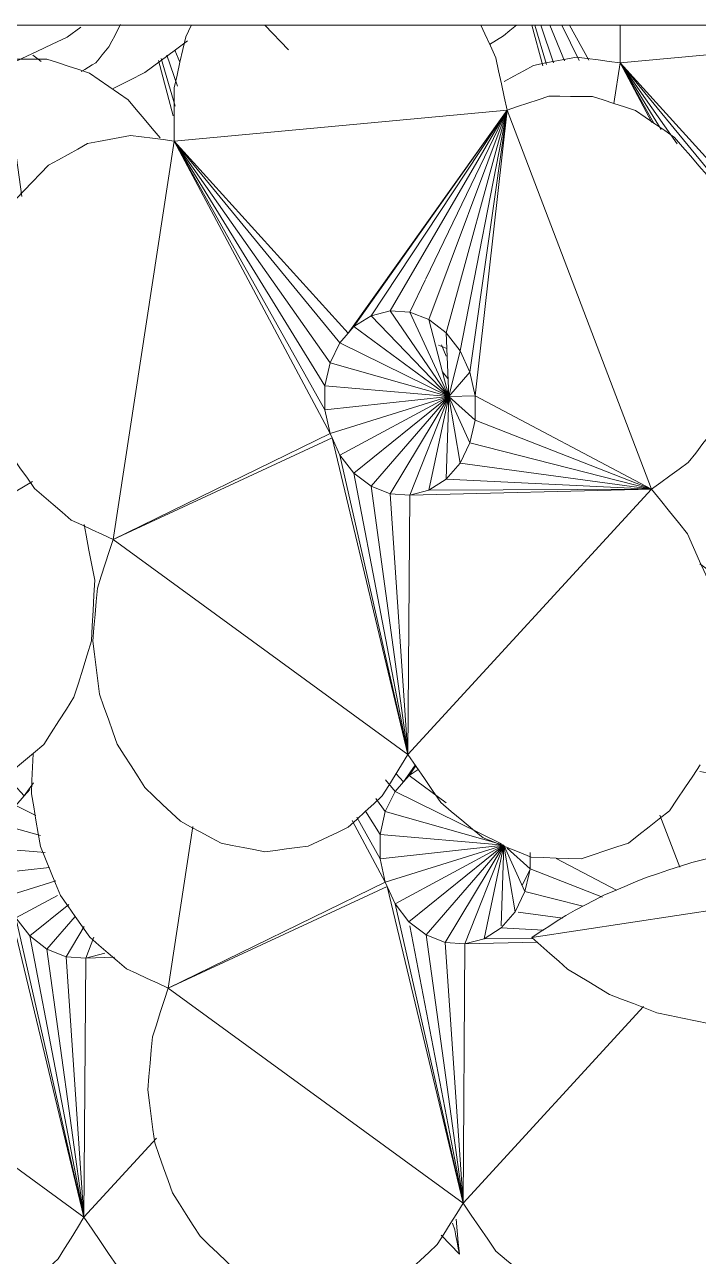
# Model space of a CAD drawing. Header units: metres. Extents: x -18.34 to -13.25, y -25.49 to -16.26.
# Drawn here: x -17.6418 to -17.5807, y -17.1229 to -17.0112 of the extents above; entities that cross this region are included whole.
import ezdxf

# ---------------------------------------------------------------- set-up
doc = ezdxf.new("R2010")
doc.units = ezdxf.units.M
for name, color, linetype, lineweight in [('Importações nas famílias', 7, 'Continuous', 5), ('Quadro estrutural', 7, 'Continuous', 5), ('Vegetação', 7, 'Continuous', 5)]:
    doc.layers.add(name, color=color, linetype=linetype, lineweight=lineweight)

# ---------------------------------------------------------------- blocks, each defined once
blk = doc.blocks.new('Planta_pergolado_12200 - plantas pergolado_skp_Component_12-V217-Pavimento 02 - Executivo')
at = {"layer": 'Importações nas famílias', "color": 9}
for p, q in [((0.06599, 0.03976), (0.06612, 0.04033)), ((0.06582, 0.03765), (0.06719, 0.03944))]:
    blk.add_line(p, q, dxfattribs=at)
at = {"layer": 'Importações nas famílias', "color": 9, "flags": 128}
for points in [[(0.06578, 0.04066), (0.06579, 0.03966), (0.06581, 0.03865), (0.06582, 0.03765)], [(0.06582, 0.03765), (0.06587, 0.03818), (0.06591, 0.03871), (0.06595, 0.03924), (0.06599, 0.03976)]]:
    blk.add_lwpolyline(points, dxfattribs=at)
blk = doc.blocks.new('Planta_pergolado_12200 - plantas pergolado_skp_Component_16-V218-Pavimento 02 - Executivo')
blk.add_blockref('Planta_pergolado_12200 - plantas pergolado_skp_Component_12-V217-Pavimento 02 - Executivo', (0, 0))
blk = doc.blocks.new('Planta_pergolado_12200 - plantas pergolado_skp_Component_17-V222-Pavimento 02 - Executivo')
at = {"layer": 'Importações nas famílias', "color": 9}
blk.add_line((0.070909, 0.1214), (0.071159, 0.122617), dxfattribs=at)
blk = doc.blocks.new('Planta_pergolado_12200 - plantas pergolado_skp_Component_16-V223-Pavimento 02 - Executivo')
blk.add_blockref('Planta_pergolado_12200 - plantas pergolado_skp_Component_17-V222-Pavimento 02 - Executivo', (0, 0))
blk = doc.blocks.new('Planta_pergolado_12200 - plantas pergolado_skp_-V224-Pavimento 02 - Executivo')
blk.add_blockref('Planta_pergolado_12200 - plantas pergolado_skp_Component_16-V223-Pavimento 02 - Executivo', (0, 0))
blk = doc.blocks.new('Planta_pergolado_12200 - plantas pergolado_skp_-3067442-Pavimento 02 - Executivo')
at = {"xscale": 1.254472261797389, "yscale": 1.254472261797389, "zscale": 1.254472261797389, "rotation": 44.99999999999149}
blk.add_blockref('Planta_pergolado_12200 - plantas pergolado_skp_-V224-Pavimento 02 - Executivo', (0.10194, -0.10235), dxfattribs=at)
blk.add_blockref('Planta_pergolado_12200 - plantas pergolado_skp_Component_16-V218-Pavimento 02 - Executivo', (0, 0))
blk = doc.blocks.new('Planta_pergolado_12200 - plantas pergolado_skp_-3067443-Pavimento 02 - Executivo')
at = {"rotation": 89.9999999999999}
blk.add_blockref('Planta_pergolado_12200 - plantas pergolado_skp_-3067442-Pavimento 02 - Executivo', (0.69625, 0.01573), dxfattribs=at)
blk = doc.blocks.new('Planta_pergolado_12200 - plantas pergolado_skp_Component_12-V749-Pavimento 02 - Executivo')
at = {"layer": 'Importações nas famílias', "color": 9}
blk.add_line((-0.09592, -0.20059), (-0.04296, -0.19248), dxfattribs=at)
at = {"layer": 'Importações nas famílias', "color": 9, "flags": 128}
for points in [[(-0.06758, -0.1912), (-0.06635, -0.19113), (-0.06513, -0.19105), (-0.0639, -0.19097), (-0.06267, -0.1909)], [(-0.06267, -0.1909), (-0.06143, -0.19089), (-0.06018, -0.19089), (-0.05894, -0.19088), (-0.0577, -0.19087)], [(-0.0577, -0.19087), (-0.05645, -0.19094), (-0.05521, -0.191), (-0.05396, -0.19107), (-0.05272, -0.19113)], [(-0.07701, -0.19265), (-0.07585, -0.19243), (-0.0747, -0.19222), (-0.07354, -0.192), (-0.07238, -0.19179)], [(-0.07238, -0.19179), (-0.07118, -0.19164), (-0.06998, -0.1915), (-0.06878, -0.19135), (-0.06758, -0.1912)], [(-0.05272, -0.19113), (-0.05148, -0.19127), (-0.05025, -0.1914), (-0.04902, -0.19154), (-0.04779, -0.19167)], [(-0.04779, -0.19167), (-0.04658, -0.19187), (-0.04538, -0.19208), (-0.04417, -0.19228), (-0.04296, -0.19248)], [(-0.08142, -0.19377), (-0.08032, -0.19349), (-0.07921, -0.19321), (-0.07811, -0.19293), (-0.07701, -0.19265)], [(-0.04296, -0.19248), (-0.04385, -0.19346), (-0.04473, -0.19444), (-0.04561, -0.19542), (-0.04649, -0.19639)], [(-0.08556, -0.19514), (-0.08452, -0.1948), (-0.08349, -0.19445), (-0.08245, -0.19411), (-0.08142, -0.19377)], [(-0.08938, -0.19674), (-0.08843, -0.19634), (-0.08747, -0.19594), (-0.08652, -0.19554), (-0.08556, -0.19514)], [(-0.04649, -0.19639), (-0.04751, -0.19727), (-0.04852, -0.19814), (-0.04953, -0.19901), (-0.05054, -0.19988)], [(-0.09285, -0.19857), (-0.09198, -0.19811), (-0.09112, -0.19766), (-0.09025, -0.1972), (-0.08938, -0.19674)], [(-0.09592, -0.20059), (-0.09516, -0.20008), (-0.09439, -0.19958), (-0.09362, -0.19907), (-0.09285, -0.19857)], [(-0.05054, -0.19988), (-0.05166, -0.20063), (-0.05278, -0.20138), (-0.0539, -0.20213), (-0.05502, -0.20288)], [(-0.09267, -0.20346), (-0.09348, -0.20274), (-0.0943, -0.20202), (-0.09511, -0.20131), (-0.09592, -0.20059)], [(-0.05502, -0.20288), (-0.05622, -0.20348), (-0.05742, -0.20409), (-0.05862, -0.20469), (-0.05982, -0.2053)], [(-0.08886, -0.20575), (-0.08981, -0.20518), (-0.09076, -0.2046), (-0.09172, -0.20403), (-0.09267, -0.20346)], [(-0.05982, -0.2053), (-0.06107, -0.20575), (-0.06232, -0.20619), (-0.06357, -0.20664), (-0.06482, -0.20709)], [(-0.08457, -0.2074), (-0.08564, -0.20699), (-0.08671, -0.20657), (-0.08779, -0.20616), (-0.08886, -0.20575)], [(-0.07991, -0.20837), (-0.08108, -0.20813), (-0.08224, -0.20789), (-0.08341, -0.20764), (-0.08457, -0.2074)], [(-0.06482, -0.20709), (-0.0661, -0.20737), (-0.06737, -0.20765), (-0.06865, -0.20794), (-0.06992, -0.20822)], [(-0.07499, -0.20865), (-0.07622, -0.20858), (-0.07745, -0.20851), (-0.07868, -0.20844), (-0.07991, -0.20837)], [(-0.06992, -0.20822), (-0.07119, -0.20833), (-0.07246, -0.20843), (-0.07372, -0.20854), (-0.07499, -0.20865)]]:
    blk.add_lwpolyline(points, dxfattribs=at)
blk = doc.blocks.new('Planta_pergolado_12200 - plantas pergolado_skp_Component_16-V753-Pavimento 02 - Executivo')
blk.add_blockref('Planta_pergolado_12200 - plantas pergolado_skp_Component_12-V749-Pavimento 02 - Executivo', (0, 0))
blk = doc.blocks.new('Planta_pergolado_12200 - plantas pergolado_skp_-V754-Pavimento 02 - Executivo')
blk.add_blockref('Planta_pergolado_12200 - plantas pergolado_skp_Component_16-V753-Pavimento 02 - Executivo', (0, 0))
blk = doc.blocks.new('Planta_pergolado_12200 - plantas pergolado_skp_-3067460-Pavimento 02 - Executivo')
blk.add_blockref('Planta_pergolado_12200 - plantas pergolado_skp_-V754-Pavimento 02 - Executivo', (0, 0))
blk = doc.blocks.new('Planta_pergolado_12200 - plantas pergolado_skp_Component_17-V821-Pavimento 02 - Executivo')
at = {"layer": 'Importações nas famílias', "color": 9, "flags": 128}
for points in [[(-0.12715, -0.11926), (-0.12823, -0.12006), (-0.12962, -0.12108), (-0.131, -0.12211)], [(-0.131, -0.12211), (-0.13244, -0.12284), (-0.13388, -0.12357)]]:
    blk.add_lwpolyline(points, dxfattribs=at)
blk = doc.blocks.new('Planta_pergolado_12200 - plantas pergolado_skp_Component_16-V822-Pavimento 02 - Executivo')
blk.add_blockref('Planta_pergolado_12200 - plantas pergolado_skp_Component_17-V821-Pavimento 02 - Executivo', (0, 0))
blk = doc.blocks.new('Planta_pergolado_12200 - plantas pergolado_skp_-V838-Pavimento 02 - Executivo')
blk.add_blockref('Planta_pergolado_12200 - plantas pergolado_skp_Component_16-V822-Pavimento 02 - Executivo', (0, 0))
blk = doc.blocks.new('Planta_pergolado_12200 - plantas pergolado_skp_-3067462-Pavimento 02 - Executivo')
blk.add_blockref('Planta_pergolado_12200 - plantas pergolado_skp_-V838-Pavimento 02 - Executivo', (0, 0))
blk = doc.blocks.new('Planta_pergolado_12200 - plantas pergolado_skp_-3067465-Pavimento 02 - Executivo')
for name in ['Planta_pergolado_12200 - plantas pergolado_skp_-3067462-Pavimento 02 - Executivo', 'Planta_pergolado_12200 - plantas pergolado_skp_-3067460-Pavimento 02 - Executivo']:
    blk.add_blockref(name, (0, 0))
blk = doc.blocks.new('Planta_pergolado_12200 - plantas pergolado_skp_Component_17-V964-Pavimento 02 - Executivo')
at = {"layer": 'Importações nas famílias', "color": 9}
for p, q in [((-0.05773, -0.11842), (-0.08791, -0.12124)), ((-0.05773, -0.11842), (-0.0587, -0.11979)), ((-0.05773, -0.11842), (-0.05869, -0.11979)), ((-0.05773, -0.11842), (-0.05863, -0.11979)), ((-0.05773, -0.11842), (-0.05852, -0.11978)), ((-0.05773, -0.11842), (-0.05838, -0.11978)), ((-0.05773, -0.11842), (-0.05823, -0.11977)), ((-0.05773, -0.11842), (-0.0581, -0.11977)), ((-0.05773, -0.11842), (-0.05799, -0.11977)), ((-0.05773, -0.11842), (-0.05792, -0.11977)), ((-0.05788, -0.11976), (-0.05773, -0.11842)), ((-0.05773, -0.11842), (-0.05786, -0.11783)), ((-0.05773, -0.11842), (-0.05722, -0.11975)), ((-0.08848, -0.12493), (-0.08791, -0.12124)), ((-0.08418, -0.1273), (-0.08791, -0.12124)), ((-0.08791, -0.12124), (-0.08481, -0.12678)), ((-0.08274, -0.1286), (-0.08791, -0.12124)), ((-0.07289, -0.13953), (-0.08791, -0.12124)), ((-0.07213, -0.13865), (-0.08791, -0.12124)), ((-0.08791, -0.12124), (-0.08504, -0.12664)), ((-0.07378, -0.14136), (-0.07857, -0.13454)), ((-0.07128, -0.13746), (-0.07213, -0.13865)), ((-0.07162, -0.13807), (-0.07213, -0.13865)), ((-0.07425, -0.14344), (-0.07715, -0.13873)), ((-0.07289, -0.13953), (-0.07378, -0.14136)), ((-0.07213, -0.13865), (-0.07289, -0.13953)), ((-0.07109, -0.14041), (-0.07289, -0.13953)), ((-0.07679, -0.14108), (-0.0749, -0.14446)), ((-0.07378, -0.14136), (-0.07425, -0.14344)), ((-0.07067, -0.14224), (-0.07378, -0.14136)), ((-0.07658, -0.14253), (-0.0756, -0.14437)), ((-0.07023, -0.14378), (-0.07425, -0.14344)), ((-0.07425, -0.14344), (-0.07425, -0.14454)), ((-0.06984, -0.14514), (-0.07425, -0.14562)), ((-0.07489, -0.14568), (-0.07379, -0.14776)), ((-0.07425, -0.14562), (-0.07379, -0.14776)), ((-0.06927, -0.14635), (-0.07379, -0.14776)), ((-0.10411, -0.14682), (-0.10369, -0.14786)), ((-0.06868, -0.14744), (-0.07289, -0.14972)), ((-0.07758, -0.15), (-0.07361, -0.14816)), ((-0.07379, -0.14776), (-0.07745, -0.14955)), ((-0.07379, -0.14776), (-0.07361, -0.14816)), ((-0.07361, -0.14816), (-0.07289, -0.14972)), ((-0.07361, -0.14816), (-0.06672, -0.17687)), ((-0.0681, -0.1485), (-0.07162, -0.15135)), ((-0.06751, -0.14958), (-0.07007, -0.15254)), ((-0.07289, -0.14972), (-0.07162, -0.15135)), ((-0.07289, -0.14972), (-0.06672, -0.17687)), ((-0.0667, -0.15049), (-0.06834, -0.15322)), ((-0.07162, -0.15135), (-0.07007, -0.15254)), ((-0.07162, -0.15135), (-0.06672, -0.17687)), ((-0.06581, -0.15147), (-0.06655, -0.15335)), ((-0.07007, -0.15254), (-0.06834, -0.15322)), ((-0.07007, -0.15254), (-0.06672, -0.17687)), ((-0.06482, -0.1529), (-0.06655, -0.15335)), ((-0.06834, -0.15322), (-0.06655, -0.15335)), ((-0.06834, -0.15322), (-0.06672, -0.17687)), ((-0.06655, -0.15335), (-0.06672, -0.17687)), ((-0.06393, -0.15328), (-0.06655, -0.15335)), ((-0.06672, -0.17687), (-0.08069, -0.16668)), ((-0.06672, -0.17687), (-0.06014, -0.1697)), ((-0.04671, -0.1849), (-0.04578, -0.18417)), ((-0.08069, -0.18551), (-0.0797, -0.1857))]:
    blk.add_line(p, q, dxfattribs=at)
at = {"layer": 'Importações nas famílias', "color": 9, "flags": 128}
for points in [[(-0.08791, -0.11783), (-0.08791, -0.11882), (-0.08791, -0.12003), (-0.08791, -0.12124)], [(-0.05592, -0.11783), (-0.05678, -0.11811), (-0.05773, -0.11842)], [(-0.09577, -0.12147), (-0.09665, -0.12196), (-0.09754, -0.12245), (-0.09842, -0.12294)], [(-0.09188, -0.12072), (-0.09285, -0.12091), (-0.09382, -0.1211), (-0.09479, -0.12128), (-0.09577, -0.12147)], [(-0.08791, -0.12124), (-0.0889, -0.12111), (-0.0899, -0.12098), (-0.09089, -0.12085), (-0.09188, -0.12072)], [(-0.06905, -0.18063), (-0.06847, -0.17969), (-0.06789, -0.17875), (-0.0673, -0.17781), (-0.06672, -0.17687)], [(-0.06672, -0.17687), (-0.06597, -0.17796), (-0.06523, -0.17905), (-0.06449, -0.18015), (-0.06374, -0.18124)], [(-0.07214, -0.18348), (-0.07137, -0.18277), (-0.0706, -0.18206), (-0.06983, -0.18135), (-0.06905, -0.18063)], [(-0.06374, -0.18124), (-0.06278, -0.18204), (-0.06183, -0.18284), (-0.06087, -0.18363), (-0.05991, -0.18443)], [(-0.07577, -0.1852), (-0.07487, -0.18477), (-0.07396, -0.18434), (-0.07305, -0.18391), (-0.07214, -0.18348)], [(-0.0797, -0.1857), (-0.07872, -0.18557), (-0.07774, -0.18545), (-0.07675, -0.18533), (-0.07577, -0.1852)], [(-0.05991, -0.18443), (-0.05882, -0.18487), (-0.05772, -0.18531), (-0.05663, -0.18575), (-0.05554, -0.18619)], [(-0.05101, -0.18635), (-0.04993, -0.18599), (-0.04886, -0.18563), (-0.04778, -0.18527), (-0.04671, -0.1849)], [(-0.05554, -0.18619), (-0.05441, -0.18623), (-0.05327, -0.18627), (-0.05214, -0.18631), (-0.05101, -0.18635)]]:
    blk.add_lwpolyline(points, dxfattribs=at)
blk = doc.blocks.new('Planta_pergolado_12200 - plantas pergolado_skp_Component_16-V965-Pavimento 02 - Executivo')
blk.add_blockref('Planta_pergolado_12200 - plantas pergolado_skp_Component_17-V964-Pavimento 02 - Executivo', (0, 0))
blk = doc.blocks.new('Planta_pergolado_12200 - plantas pergolado_skp_Component_17-V966-Pavimento 02 - Executivo')
at = {"layer": 'Importações nas famílias', "color": 9}
for p, q in [((-0.14271, -0.18862), (-0.14469, -0.1862)), ((-0.14195, -0.18774), (-0.14382, -0.18568)), ((-0.1411, -0.18655), (-0.14195, -0.18774)), ((-0.14361, -0.19045), (-0.14605, -0.18698)), ((-0.14144, -0.18716), (-0.14195, -0.18774)), ((-0.14407, -0.19253), (-0.14697, -0.18782)), ((-0.14271, -0.18862), (-0.14361, -0.19045)), ((-0.14195, -0.18774), (-0.14271, -0.18862)), ((-0.14091, -0.18951), (-0.14271, -0.18862)), ((-0.14661, -0.19017), (-0.14472, -0.19355)), ((-0.14361, -0.19045), (-0.14407, -0.19253)), ((-0.14049, -0.19133), (-0.14361, -0.19045)), ((-0.1464, -0.19162), (-0.14542, -0.19346)), ((-0.14005, -0.19287), (-0.14407, -0.19253)), ((-0.14407, -0.19253), (-0.14407, -0.19363)), ((-0.13966, -0.19423), (-0.14407, -0.19471)), ((-0.14472, -0.19477), (-0.14361, -0.19686)), ((-0.14407, -0.19471), (-0.14361, -0.19686)), ((-0.13909, -0.19544), (-0.14361, -0.19686)), ((-0.14728, -0.19903), (-0.14343, -0.19725)), ((-0.14361, -0.19686), (-0.14727, -0.19864)), ((-0.14361, -0.19686), (-0.14343, -0.19725)), ((-0.14343, -0.19725), (-0.14271, -0.19881)), ((-0.14343, -0.19725), (-0.13654, -0.22596)), ((-0.13893, -0.19677), (-0.14271, -0.19881)), ((-0.13792, -0.19759), (-0.14144, -0.20044)), ((-0.14271, -0.19881), (-0.14144, -0.20044)), ((-0.14271, -0.19881), (-0.13654, -0.22596)), ((-0.13733, -0.19867), (-0.13989, -0.20163)), ((-0.13652, -0.19958), (-0.13816, -0.20232)), ((-0.14144, -0.20044), (-0.13989, -0.20163)), ((-0.14144, -0.20044), (-0.13654, -0.22596)), ((-0.13563, -0.20056), (-0.13637, -0.20244)), ((-0.13989, -0.20163), (-0.13816, -0.20232)), ((-0.13989, -0.20163), (-0.13654, -0.22596)), ((-0.13464, -0.20199), (-0.13637, -0.20244)), ((-0.13816, -0.20232), (-0.13637, -0.20244)), ((-0.13816, -0.20232), (-0.13654, -0.22596)), ((-0.13637, -0.20244), (-0.13654, -0.22596)), ((-0.13376, -0.20237), (-0.13637, -0.20244)), ((-0.13654, -0.22596), (-0.15051, -0.21577)), ((-0.13654, -0.22596), (-0.12996, -0.21879)), ((-0.11653, -0.23399), (-0.1156, -0.23326))]:
    blk.add_line(p, q, dxfattribs=at)
at = {"layer": 'Importações nas famílias', "color": 9, "flags": 128}
for points in [[(-0.13888, -0.22973), (-0.13829, -0.22878), (-0.13771, -0.22784), (-0.13712, -0.2269), (-0.13654, -0.22596)], [(-0.13654, -0.22596), (-0.13579, -0.22705), (-0.13505, -0.22815), (-0.13431, -0.22924), (-0.13356, -0.23033)], [(-0.14196, -0.23257), (-0.14119, -0.23186), (-0.14042, -0.23115), (-0.13965, -0.23044), (-0.13888, -0.22973)], [(-0.13356, -0.23033), (-0.13261, -0.23113), (-0.13165, -0.23193), (-0.13069, -0.23273), (-0.12973, -0.23352)], [(-0.1453, -0.23416), (-0.14469, -0.23386), (-0.14378, -0.23343), (-0.14287, -0.233), (-0.14196, -0.23257)], [(-0.12973, -0.23352), (-0.12864, -0.23396), (-0.12754, -0.2344), (-0.12645, -0.23484), (-0.12536, -0.23528)], [(-0.12083, -0.23544), (-0.11975, -0.23508), (-0.11868, -0.23472), (-0.1176, -0.23436), (-0.11653, -0.23399)], [(-0.12536, -0.23528), (-0.12423, -0.23532), (-0.12309, -0.23536), (-0.12196, -0.2354), (-0.12083, -0.23544)]]:
    blk.add_lwpolyline(points, dxfattribs=at)
blk = doc.blocks.new('Planta_pergolado_12200 - plantas pergolado_skp_Component_16-V967-Pavimento 02 - Executivo')
blk.add_blockref('Planta_pergolado_12200 - plantas pergolado_skp_Component_17-V966-Pavimento 02 - Executivo', (0, 0))
blk = doc.blocks.new('Planta_pergolado_12200 - plantas pergolado_skp_Component_12-V968-Pavimento 02 - Executivo')
at = {"layer": 'Importações nas famílias', "color": 9}
blk.add_line((-0.15401, -0.13794), (-0.15482, -0.13736), dxfattribs=at)
blk = doc.blocks.new('Planta_pergolado_12200 - plantas pergolado_skp_Component_17-V969-Pavimento 02 - Executivo')
at = {"layer": 'Importações nas famílias', "color": 9}
for p, q in [((-0.14485, -0.12169), (-0.16017, -0.13407)), ((-0.14498, -0.12173), (-0.15981, -0.13294)), ((-0.14499, -0.12174), (-0.15981, -0.13287)), ((-0.14447, -0.12155), (-0.15665, -0.13487)), ((-0.14466, -0.12162), (-0.15563, -0.13168)), ((-0.14432, -0.12149), (-0.15511, -0.13607)), ((-0.14421, -0.12145), (-0.15387, -0.1377)), ((-0.14414, -0.12143), (-0.153, -0.13965)), ((-0.1526, -0.14398), (-0.14407, -0.1214)), ((-0.14409, -0.12141), (-0.15257, -0.14179)), ((-0.14383, -0.12131), (-0.14218, -0.13337)), ((-0.15595, -0.13197), (-0.15837, -0.13419)), ((-0.15498, -0.14205), (-0.16017, -0.13407)), ((-0.15837, -0.13419), (-0.16017, -0.13407)), ((-0.15665, -0.13487), (-0.15837, -0.13419)), ((-0.15837, -0.13419), (-0.15498, -0.14205)), ((-0.15511, -0.13607), (-0.15665, -0.13487)), ((-0.15665, -0.13487), (-0.15498, -0.14205)), ((-0.15498, -0.14205), (-0.15511, -0.13607)), ((-0.15462, -0.13672), (-0.15511, -0.13607)), ((-0.15981, -0.1368), (-0.15498, -0.14205)), ((-0.15387, -0.1377), (-0.15462, -0.13672)), ((-0.15498, -0.14205), (-0.15981, -0.13834)), ((-0.15387, -0.1377), (-0.15498, -0.14205)), ((-0.153, -0.13965), (-0.15387, -0.1377)), ((-0.15498, -0.14205), (-0.15981, -0.13955)), ((-0.15498, -0.14205), (-0.153, -0.13965)), ((-0.15257, -0.14179), (-0.153, -0.13965)), ((-0.15498, -0.14205), (-0.15981, -0.14059)), ((-0.15498, -0.14205), (-0.15981, -0.14156)), ((-0.15498, -0.14205), (-0.15257, -0.14179)), ((-0.1526, -0.14398), (-0.15257, -0.14179)), ((-0.15498, -0.14205), (-0.15981, -0.14455)), ((-0.15498, -0.14205), (-0.15981, -0.14348)), ((-0.15498, -0.14205), (-0.15981, -0.1425)), ((-0.15498, -0.14205), (-0.15798, -0.14439)), ((-0.15498, -0.14205), (-0.15794, -0.14536)), ((-0.15498, -0.14205), (-0.15793, -0.14916)), ((-0.15498, -0.14205), (-0.15792, -0.14674)), ((-0.15498, -0.14205), (-0.15687, -0.15036)), ((-0.15498, -0.14205), (-0.15531, -0.14937)), ((-0.15309, -0.14607), (-0.15498, -0.14205)), ((-0.15498, -0.14205), (-0.1526, -0.14398)), ((-0.15498, -0.14205), (-0.15402, -0.1479)), ((-0.15309, -0.14607), (-0.1526, -0.14398)), ((-0.1526, -0.14398), (-0.14528, -0.15135)), ((-0.15328, -0.14644), (-0.15309, -0.14607)), ((-0.15309, -0.14607), (-0.14485, -0.15287)), ((-0.15328, -0.14644), (-0.15402, -0.1479)), ((-0.15402, -0.1479), (-0.15531, -0.14937)), ((-0.14438, -0.15421), (-0.15402, -0.1479)), ((-0.15531, -0.14937), (-0.15687, -0.15036)), ((-0.14379, -0.15529), (-0.15531, -0.14937)), ((-0.15687, -0.15036), (-0.15816, -0.15069)), ((-0.15687, -0.15036), (-0.14345, -0.15592)), ((-0.1432, -0.15639), (-0.15827, -0.1514)), ((-0.1582, -0.15096), (-0.14327, -0.15626)), ((-0.15981, -0.17023), (-0.14121, -0.15922))]:
    blk.add_line(p, q, dxfattribs=at)
at = {"layer": 'Importações nas famílias', "color": 9, "flags": 128}
for points in [[(-0.13991, -0.12091), (-0.1409, -0.12091), (-0.1419, -0.1209), (-0.1427, -0.1209)], [(-0.13604, -0.12217), (-0.137, -0.12185), (-0.13797, -0.12154), (-0.13894, -0.12122), (-0.13991, -0.12091)], [(-0.13253, -0.12461), (-0.13341, -0.124), (-0.13428, -0.12339), (-0.13516, -0.12278), (-0.13604, -0.12217)], [(-0.12962, -0.12805), (-0.13035, -0.12719), (-0.13107, -0.12633), (-0.1318, -0.12547), (-0.13253, -0.12461)], [(-0.13556, -0.16816), (-0.13582, -0.1668), (-0.13608, -0.16544), (-0.13634, -0.16408), (-0.13652, -0.16312)], [(-0.13585, -0.17368), (-0.13578, -0.1723), (-0.13571, -0.17092), (-0.13564, -0.16954), (-0.13556, -0.16816)], [(-0.13744, -0.17879), (-0.13704, -0.17751), (-0.13665, -0.17623), (-0.13625, -0.17495), (-0.13585, -0.17368)], [(-0.14018, -0.18308), (-0.1395, -0.18201), (-0.13881, -0.18094), (-0.13813, -0.17986), (-0.13744, -0.17879)], [(-0.14385, -0.18616), (-0.14294, -0.18539), (-0.14202, -0.18462), (-0.1411, -0.18385), (-0.14018, -0.18308)], [(-0.15995, -0.18394), (-0.15899, -0.1847), (-0.15802, -0.18546), (-0.15705, -0.18623)], [(-0.15705, -0.18623), (-0.15595, -0.18662), (-0.15486, -0.18702), (-0.15376, -0.18741), (-0.15266, -0.18781)], [(-0.14814, -0.18779), (-0.14707, -0.18738), (-0.146, -0.18698), (-0.14492, -0.18657), (-0.14385, -0.18616)], [(-0.15266, -0.18781), (-0.15153, -0.1878), (-0.1504, -0.1878), (-0.14927, -0.18779), (-0.14814, -0.18779)]]:
    blk.add_lwpolyline(points, dxfattribs=at)
blk = doc.blocks.new('Planta_pergolado_12200 - plantas pergolado_skp_Component_16-V970-Pavimento 02 - Executivo')
for name in ['Planta_pergolado_12200 - plantas pergolado_skp_Component_17-V969-Pavimento 02 - Executivo', 'Planta_pergolado_12200 - plantas pergolado_skp_Component_12-V968-Pavimento 02 - Executivo']:
    blk.add_blockref(name, (0, 0))
blk = doc.blocks.new('Planta_pergolado_12200 - plantas pergolado_skp_Component_12-V973-Pavimento 02 - Executivo')
at = {"layer": 'Importações nas famílias', "color": 9}
for p, q in [((-0.07271, -0.14474), (-0.07664, -0.14423)), ((-0.0765, -0.1445), (-0.07565, -0.14457)), ((-0.10364, -0.14716), (-0.10438, -0.14685))]:
    blk.add_line(p, q, dxfattribs=at)
at = {"layer": 'Importações nas famílias', "color": 9, "flags": 128}
for points in [[(-0.07271, -0.14474), (-0.0736, -0.14518), (-0.07449, -0.14561), (-0.07539, -0.14604), (-0.07628, -0.14647)], [(-0.07565, -0.14457), (-0.07491, -0.14461), (-0.07418, -0.14466), (-0.07344, -0.1447), (-0.07271, -0.14474)]]:
    blk.add_lwpolyline(points, dxfattribs=at)
blk = doc.blocks.new('Planta_pergolado_12200 - plantas pergolado_skp_Component_12-V974-Pavimento 02 - Executivo')
at = {"layer": 'Importações nas famílias', "color": 9, "flags": 128}
for points in [[(-0.09731, -0.11783), (-0.0979, -0.11831), (-0.0985, -0.1188)], [(-0.0985, -0.1188), (-0.09913, -0.11918), (-0.09976, -0.11957)]]:
    blk.add_lwpolyline(points, dxfattribs=at)
blk = doc.blocks.new('Planta_pergolado_12200 - plantas pergolado_skp_Component_17-V975-Pavimento 02 - Executivo')
at = {"layer": 'Importações nas famílias', "color": 9}
for p, q in [((-0.12682, -0.11787), (-0.12731, -0.11889)), ((-0.09816, -0.12552), (-0.12834, -0.12834)), ((-0.09816, -0.12552), (-0.11256, -0.14575)), ((-0.09816, -0.12552), (-0.11205, -0.14517)), ((-0.09816, -0.12552), (-0.1105, -0.14418)), ((-0.09816, -0.12552), (-0.10877, -0.14373)), ((-0.09816, -0.12552), (-0.10552, -0.14083)), ((-0.09816, -0.12552), (-0.10525, -0.14453)), ((-0.09816, -0.12552), (-0.1037, -0.14573)), ((-0.09816, -0.12552), (-0.10243, -0.14736)), ((-0.09816, -0.12552), (-0.10153, -0.14931)), ((-0.10107, -0.15145), (-0.09816, -0.12552)), ((-0.09816, -0.12552), (-0.08506, -0.15991)), ((-0.1339, -0.16447), (-0.12834, -0.12834)), ((-0.11468, -0.15054), (-0.12834, -0.12834)), ((-0.12834, -0.12834), (-0.11468, -0.15273)), ((-0.11422, -0.14846), (-0.12834, -0.12834)), ((-0.11332, -0.14663), (-0.12834, -0.12834)), ((-0.11256, -0.14575), (-0.12834, -0.12834)), ((-0.12834, -0.12834), (-0.11422, -0.15487)), ((-0.10555, -0.14088), (-0.10698, -0.14385)), ((-0.10877, -0.14373), (-0.1105, -0.14418)), ((-0.10698, -0.14385), (-0.10877, -0.14373)), ((-0.10877, -0.14373), (-0.10346, -0.1515)), ((-0.10525, -0.14453), (-0.10698, -0.14385)), ((-0.10698, -0.14385), (-0.10346, -0.1515)), ((-0.11205, -0.14517), (-0.11256, -0.14575)), ((-0.1105, -0.14418), (-0.11205, -0.14517)), ((-0.11205, -0.14517), (-0.10346, -0.1515)), ((-0.10346, -0.1515), (-0.1105, -0.14418)), ((-0.10346, -0.1515), (-0.10525, -0.14453)), ((-0.10463, -0.14501), (-0.10525, -0.14453)), ((-0.1037, -0.14573), (-0.10463, -0.14501)), ((-0.11256, -0.14575), (-0.11332, -0.14663)), ((-0.10243, -0.14736), (-0.1037, -0.14573)), ((-0.1037, -0.14573), (-0.10346, -0.1515)), ((-0.11332, -0.14663), (-0.11422, -0.14846)), ((-0.10346, -0.1515), (-0.11332, -0.14663)), ((-0.10346, -0.1515), (-0.10243, -0.14736)), ((-0.10153, -0.14931), (-0.10243, -0.14736)), ((-0.11422, -0.14846), (-0.11468, -0.15054)), ((-0.10346, -0.1515), (-0.11422, -0.14846)), ((-0.10346, -0.1515), (-0.10153, -0.14931)), ((-0.10107, -0.15145), (-0.10153, -0.14931)), ((-0.10346, -0.1515), (-0.11468, -0.15054)), ((-0.11468, -0.15054), (-0.11468, -0.15273)), ((-0.10346, -0.1515), (-0.11468, -0.15273)), ((-0.10346, -0.1515), (-0.11422, -0.15487)), ((-0.10346, -0.1515), (-0.11332, -0.15682)), ((-0.10346, -0.1515), (-0.11206, -0.15845)), ((-0.10346, -0.1515), (-0.1105, -0.15965)), ((-0.10346, -0.1515), (-0.10877, -0.16033)), ((-0.10346, -0.1515), (-0.10698, -0.16045)), ((-0.10346, -0.1515), (-0.10525, -0.16)), ((-0.10346, -0.1515), (-0.1037, -0.15901)), ((-0.10346, -0.1515), (-0.10107, -0.15145)), ((-0.10107, -0.15364), (-0.10346, -0.1515)), ((-0.10346, -0.1515), (-0.10153, -0.15572)), ((-0.10346, -0.1515), (-0.10243, -0.15755)), ((-0.10107, -0.15364), (-0.10107, -0.15145)), ((-0.10107, -0.15145), (-0.08506, -0.15991)), ((-0.11468, -0.15273), (-0.11422, -0.15487)), ((-0.10116, -0.15406), (-0.10153, -0.15572)), ((-0.10116, -0.15406), (-0.10107, -0.15364)), ((-0.10107, -0.15364), (-0.08506, -0.15991)), ((-0.11422, -0.15487), (-0.1339, -0.16447)), ((-0.1339, -0.16447), (-0.11404, -0.15526)), ((-0.11422, -0.15487), (-0.11404, -0.15526)), ((-0.11404, -0.15526), (-0.11332, -0.15682)), ((-0.11404, -0.15526), (-0.10715, -0.18397)), ((-0.10153, -0.15572), (-0.10243, -0.15755)), ((-0.08506, -0.15991), (-0.10153, -0.15572)), ((-0.11332, -0.15682), (-0.11206, -0.15845)), ((-0.11332, -0.15682), (-0.10715, -0.18397)), ((-0.11206, -0.15845), (-0.1105, -0.15965)), ((-0.11206, -0.15845), (-0.10715, -0.18397)), ((-0.10243, -0.15755), (-0.1037, -0.15901)), ((-0.08506, -0.15991), (-0.10243, -0.15755)), ((-0.1105, -0.15965), (-0.10877, -0.16033)), ((-0.1105, -0.15965), (-0.10715, -0.18397)), ((-0.1037, -0.15901), (-0.10525, -0.16)), ((-0.1037, -0.15901), (-0.08506, -0.15991)), ((-0.10877, -0.16033), (-0.10698, -0.16045)), ((-0.10877, -0.16033), (-0.10715, -0.18397)), ((-0.10715, -0.18397), (-0.08506, -0.15991)), ((-0.10698, -0.16045), (-0.10715, -0.18397)), ((-0.08506, -0.15991), (-0.10698, -0.16045)), ((-0.10525, -0.16), (-0.10698, -0.16045)), ((-0.10525, -0.16), (-0.08506, -0.15991)), ((-0.10715, -0.18397), (-0.1339, -0.16447))]:
    blk.add_line(p, q, dxfattribs=at)
at = {"layer": 'Importações nas famílias', "color": 9, "flags": 128}
for points in [[(-0.09919, -0.12078), (-0.09968, -0.11969), (-0.10018, -0.11861), (-0.10054, -0.11783)], [(-0.12731, -0.11889), (-0.12757, -0.12004), (-0.12783, -0.12119), (-0.12809, -0.12235), (-0.12834, -0.1235)], [(-0.09816, -0.12552), (-0.09842, -0.12434), (-0.09867, -0.12315), (-0.09893, -0.12196), (-0.09919, -0.12078)], [(-0.12834, -0.1235), (-0.12834, -0.12471), (-0.12834, -0.12592), (-0.12834, -0.12713), (-0.12834, -0.12834)], [(-0.09438, -0.12428), (-0.09533, -0.12459), (-0.09627, -0.1249), (-0.09722, -0.12521), (-0.09816, -0.12552)], [(-0.09041, -0.12429), (-0.0914, -0.12429), (-0.0924, -0.12429), (-0.09339, -0.12428), (-0.09438, -0.12428)], [(-0.08653, -0.12556), (-0.0875, -0.12524), (-0.08847, -0.12493), (-0.08944, -0.12461), (-0.09041, -0.12429)], [(-0.08299, -0.128), (-0.08387, -0.12739), (-0.08476, -0.12678), (-0.08564, -0.12617), (-0.08653, -0.12556)], [(-0.13231, -0.12782), (-0.13328, -0.12801), (-0.13426, -0.1282), (-0.13523, -0.12838), (-0.1362, -0.12857)], [(-0.12834, -0.12834), (-0.12934, -0.12821), (-0.13033, -0.12808), (-0.13132, -0.12795), (-0.13231, -0.12782)], [(-0.08003, -0.13144), (-0.08077, -0.13058), (-0.08151, -0.12972), (-0.08225, -0.12886), (-0.08299, -0.128)], [(-0.1362, -0.12857), (-0.13708, -0.12906), (-0.13797, -0.12955), (-0.13885, -0.13004), (-0.13974, -0.13053)], [(-0.13974, -0.13053), (-0.14048, -0.13129), (-0.14122, -0.13206), (-0.14196, -0.13282), (-0.14269, -0.13358)], [(-0.08173, -0.15749), (-0.08106, -0.15664), (-0.0804, -0.15578), (-0.07973, -0.15492), (-0.07907, -0.15407)], [(-0.14367, -0.15608), (-0.143, -0.15702), (-0.14234, -0.15797), (-0.14167, -0.15891), (-0.14101, -0.15986)], [(-0.08506, -0.15991), (-0.08423, -0.1593), (-0.08339, -0.1587), (-0.08256, -0.15809), (-0.08173, -0.15749)], [(-0.14101, -0.15986), (-0.14018, -0.16057), (-0.13934, -0.16129), (-0.13851, -0.162), (-0.13768, -0.16272)], [(-0.08181, -0.16397), (-0.08262, -0.16295), (-0.08343, -0.16194), (-0.08425, -0.16092), (-0.08506, -0.15991)], [(-0.13768, -0.16272), (-0.13673, -0.16316), (-0.13579, -0.16359), (-0.13484, -0.16403), (-0.1339, -0.16447)], [(-0.0796, -0.16894), (-0.08015, -0.16769), (-0.0807, -0.16645), (-0.08125, -0.16521), (-0.08181, -0.16397)], [(-0.1339, -0.16447), (-0.13426, -0.16558), (-0.13461, -0.16668), (-0.13497, -0.16779), (-0.13532, -0.1689)], [(-0.13532, -0.1689), (-0.13543, -0.17009), (-0.13553, -0.17129), (-0.13564, -0.17249), (-0.13574, -0.17369)], [(-0.13574, -0.17369), (-0.13559, -0.17489), (-0.13543, -0.1761), (-0.13528, -0.17731), (-0.13512, -0.17851)], [(-0.13512, -0.17851), (-0.13472, -0.17965), (-0.13431, -0.18078), (-0.13391, -0.18191), (-0.13351, -0.18305)], [(-0.13351, -0.18305), (-0.13288, -0.18403), (-0.13226, -0.18501), (-0.13163, -0.186), (-0.13101, -0.18698)], [(-0.10949, -0.18774), (-0.1089, -0.1868), (-0.10832, -0.18586), (-0.10773, -0.18492), (-0.10715, -0.18397)], [(-0.10715, -0.18397), (-0.10641, -0.18507), (-0.10566, -0.18616), (-0.10492, -0.18725), (-0.10418, -0.18834)], [(-0.08343, -0.18908), (-0.08273, -0.18804), (-0.08203, -0.187), (-0.08133, -0.18596), (-0.08064, -0.18492)], [(-0.13101, -0.18698), (-0.1302, -0.18775), (-0.1294, -0.18851), (-0.12859, -0.18928), (-0.12779, -0.19004)], [(-0.11257, -0.19058), (-0.1118, -0.18987), (-0.11103, -0.18916), (-0.11026, -0.18845), (-0.10949, -0.18774)], [(-0.10418, -0.18834), (-0.10322, -0.18914), (-0.10226, -0.18994), (-0.1013, -0.19074), (-0.10034, -0.19154)], [(-0.08714, -0.19201), (-0.08621, -0.19128), (-0.08529, -0.19054), (-0.08436, -0.18981), (-0.08343, -0.18908)], [(-0.12779, -0.19004), (-0.12686, -0.19054), (-0.12594, -0.19104), (-0.12501, -0.19153), (-0.12408, -0.19203)], [(-0.11621, -0.19231), (-0.1153, -0.19187), (-0.11439, -0.19144), (-0.11348, -0.19101), (-0.11257, -0.19058)], [(-0.12408, -0.19203), (-0.12309, -0.19222), (-0.12211, -0.19241), (-0.12112, -0.19261), (-0.12013, -0.1928)], [(-0.10034, -0.19154), (-0.09925, -0.19197), (-0.09815, -0.19241), (-0.09706, -0.19285), (-0.09597, -0.19329)], [(-0.09144, -0.19345), (-0.09037, -0.19309), (-0.08929, -0.19273), (-0.08821, -0.19237), (-0.08714, -0.19201)], [(-0.12013, -0.1928), (-0.11915, -0.19268), (-0.11817, -0.19255), (-0.11719, -0.19243), (-0.11621, -0.19231)], [(-0.09597, -0.19329), (-0.09484, -0.19333), (-0.09371, -0.19337), (-0.09257, -0.19341), (-0.09144, -0.19345)]]:
    blk.add_lwpolyline(points, dxfattribs=at)
blk = doc.blocks.new('Planta_pergolado_12200 - plantas pergolado_skp_Component_16-V976-Pavimento 02 - Executivo')
for name in ['Planta_pergolado_12200 - plantas pergolado_skp_Component_17-V975-Pavimento 02 - Executivo', 'Planta_pergolado_12200 - plantas pergolado_skp_Component_12-V974-Pavimento 02 - Executivo', 'Planta_pergolado_12200 - plantas pergolado_skp_Component_12-V973-Pavimento 02 - Executivo']:
    blk.add_blockref(name, (0, 0))
blk = doc.blocks.new('Planta_pergolado_12200 - plantas pergolado_skp_Component_17-V977-Pavimento 02 - Executivo')
at = {"layer": 'Importações nas famílias', "color": 9}
for p, q in [((-0.10649, -0.18495), (-0.10756, -0.18646)), ((-0.10644, -0.18501), (-0.10705, -0.18587)), ((-0.10622, -0.18534), (-0.10705, -0.18587)), ((-0.10832, -0.18733), (-0.10919, -0.18627)), ((-0.10756, -0.18646), (-0.10832, -0.18733)), ((-0.10756, -0.18646), (-0.10823, -0.18572)), ((-0.10705, -0.18587), (-0.10756, -0.18646)), ((-0.10705, -0.18587), (-0.10368, -0.18836)), ((-0.10832, -0.18733), (-0.10922, -0.18916)), ((-0.09868, -0.19209), (-0.10832, -0.18733)), ((-0.10922, -0.18916), (-0.11006, -0.18797)), ((-0.11179, -0.18967), (-0.10968, -0.19343)), ((-0.10968, -0.19124), (-0.11099, -0.18911)), ((-0.10922, -0.18916), (-0.10968, -0.19124)), ((-0.09854, -0.19218), (-0.10922, -0.18916)), ((-0.0843, -0.18947), (-0.0825, -0.1942)), ((-0.1289, -0.20517), (-0.12665, -0.19052)), ((-0.11221, -0.18996), (-0.10922, -0.19557)), ((-0.09846, -0.1922), (-0.10968, -0.19124)), ((-0.10968, -0.19124), (-0.10968, -0.19343)), ((-0.09846, -0.1922), (-0.10968, -0.19343)), ((-0.09846, -0.1922), (-0.10922, -0.19557)), ((-0.09846, -0.1922), (-0.10832, -0.19752)), ((-0.09846, -0.1922), (-0.10706, -0.19915)), ((-0.09846, -0.1922), (-0.10551, -0.20035)), ((-0.09846, -0.1922), (-0.10377, -0.20103)), ((-0.09846, -0.1922), (-0.10198, -0.20115)), ((-0.09846, -0.1922), (-0.10025, -0.2007)), ((-0.09846, -0.1922), (-0.09869, -0.19951)), ((-0.09846, -0.1922), (-0.09654, -0.19642)), ((-0.09846, -0.1922), (-0.09743, -0.19825)), ((-0.09607, -0.19434), (-0.09815, -0.19248)), ((-0.09607, -0.19434), (-0.09607, -0.19286)), ((-0.10968, -0.19343), (-0.10922, -0.19557)), ((-0.09616, -0.19476), (-0.09607, -0.19434)), ((-0.09607, -0.19434), (-0.08952, -0.19691)), ((-0.09371, -0.1934), (-0.08823, -0.1963)), ((-0.09616, -0.19476), (-0.09654, -0.19642)), ((-0.10922, -0.19557), (-0.1289, -0.20517)), ((-0.1289, -0.20517), (-0.10904, -0.19596)), ((-0.10922, -0.19557), (-0.10904, -0.19596)), ((-0.10904, -0.19596), (-0.10832, -0.19752)), ((-0.10904, -0.19596), (-0.10215, -0.22468)), ((-0.09654, -0.19642), (-0.09743, -0.19825)), ((-0.09128, -0.19775), (-0.09654, -0.19642)), ((-0.10832, -0.19752), (-0.10706, -0.19915)), ((-0.10832, -0.19752), (-0.10215, -0.22468)), ((-0.09743, -0.19825), (-0.0987, -0.19971)), ((-0.09312, -0.19884), (-0.09717, -0.19829)), ((-0.10706, -0.19915), (-0.10551, -0.20035)), ((-0.10699, -0.19951), (-0.10215, -0.22468)), ((-0.0987, -0.19971), (-0.10025, -0.2007)), ((-0.0987, -0.19971), (-0.09487, -0.1999)), ((-0.10551, -0.20035), (-0.10377, -0.20103)), ((-0.10551, -0.20035), (-0.10215, -0.22468)), ((-0.10377, -0.20103), (-0.10198, -0.20115)), ((-0.10377, -0.20103), (-0.10215, -0.22468)), ((-0.10025, -0.2007), (-0.10198, -0.20115)), ((-0.09547, -0.20099), (-0.10198, -0.20115)), ((-0.10025, -0.2007), (-0.09582, -0.20068)), ((-0.10198, -0.20115), (-0.10215, -0.22468)), ((-0.10215, -0.22468), (-0.1289, -0.20517)), ((-0.10215, -0.22468), (-0.08579, -0.20685))]:
    blk.add_line(p, q, dxfattribs=at)
at = {"layer": 'Importações nas famílias', "color": 9, "flags": 128}
for points in [[(-0.14114, -0.18393), (-0.14119, -0.18513), (-0.14125, -0.18634), (-0.1413, -0.18755)], [(-0.1413, -0.18755), (-0.14109, -0.18874), (-0.14089, -0.18994), (-0.14068, -0.19114), (-0.14047, -0.19234)], [(-0.14047, -0.19234), (-0.14002, -0.19345), (-0.13957, -0.19456), (-0.13912, -0.19567), (-0.13867, -0.19678)], [(-0.13867, -0.19678), (-0.13801, -0.19772), (-0.13734, -0.19867), (-0.13668, -0.19961), (-0.13601, -0.20056)], [(-0.13601, -0.20056), (-0.13518, -0.20127), (-0.13435, -0.20199), (-0.13351, -0.2027), (-0.13268, -0.20342)], [(-0.13268, -0.20342), (-0.13173, -0.20386), (-0.13079, -0.20429), (-0.12985, -0.20473), (-0.1289, -0.20517)], [(-0.1289, -0.20517), (-0.12926, -0.20628), (-0.12961, -0.20738), (-0.12997, -0.20849), (-0.13033, -0.2096)], [(-0.13033, -0.2096), (-0.13043, -0.2108), (-0.13053, -0.21199), (-0.13064, -0.21319), (-0.13074, -0.21439)], [(-0.13074, -0.21439), (-0.13059, -0.21559), (-0.13043, -0.2168), (-0.13028, -0.21801), (-0.13012, -0.21921)], [(-0.13012, -0.21921), (-0.12972, -0.22035), (-0.12931, -0.22148), (-0.12891, -0.22262), (-0.12851, -0.22375)], [(-0.12851, -0.22375), (-0.12788, -0.22473), (-0.12726, -0.22572), (-0.12663, -0.2267), (-0.12601, -0.22768)], [(-0.10449, -0.22844), (-0.1039, -0.2275), (-0.10332, -0.22656), (-0.10273, -0.22562), (-0.10215, -0.22468)], [(-0.10215, -0.22468), (-0.10141, -0.22577), (-0.10066, -0.22686), (-0.09992, -0.22795), (-0.09918, -0.22904)], [(-0.12601, -0.22768), (-0.1252, -0.22845), (-0.1244, -0.22921), (-0.1236, -0.22998), (-0.12279, -0.23075)], [(-0.10758, -0.23128), (-0.1068, -0.23057), (-0.10603, -0.22986), (-0.10526, -0.22915), (-0.10449, -0.22844)], [(-0.09918, -0.22904), (-0.09822, -0.22984), (-0.09726, -0.23064), (-0.0963, -0.23144), (-0.09534, -0.23224)]]:
    blk.add_lwpolyline(points, dxfattribs=at)
blk = doc.blocks.new('Planta_pergolado_12200 - plantas pergolado_skp_Component_16-V978-Pavimento 02 - Executivo')
blk.add_blockref('Planta_pergolado_12200 - plantas pergolado_skp_Component_17-V977-Pavimento 02 - Executivo', (0, 0))
blk = doc.blocks.new('Planta_pergolado_12200 - plantas pergolado_skp_Component_17-V984-Pavimento 02 - Executivo')
at = {"layer": 'Importações nas famílias', "color": 9}
for p, q in [((-0.12806, -0.12335), (-0.12901, -0.12054)), ((-0.12783, -0.12119), (-0.12828, -0.12008)), ((-0.12979, -0.12103), (-0.12844, -0.12605)), ((-0.12952, -0.12086), (-0.12826, -0.12517))]:
    blk.add_line(p, q, dxfattribs=at)
blk = doc.blocks.new('Planta_pergolado_12200 - plantas pergolado_skp_Component_16-V985-Pavimento 02 - Executivo')
blk.add_blockref('Planta_pergolado_12200 - plantas pergolado_skp_Component_17-V984-Pavimento 02 - Executivo', (0, 0))
blk = doc.blocks.new('Planta_pergolado_12200 - plantas pergolado_skp_Component_12-V986-Pavimento 02 - Executivo')
at = {"layer": 'Importações nas famílias', "color": 9, "flags": 128}
for points in [[(-0.13323, -0.11777), (-0.13349, -0.11828), (-0.13375, -0.11879), (-0.13401, -0.11929), (-0.13427, -0.1198)], [(-0.14043, -0.12112), (-0.1408, -0.12083), (-0.14118, -0.12055)], [(-0.13427, -0.1198), (-0.13457, -0.12016), (-0.13487, -0.12052), (-0.13517, -0.12088), (-0.13547, -0.12123)], [(-0.13547, -0.12123), (-0.1358, -0.12143), (-0.13613, -0.12163), (-0.13646, -0.12184), (-0.13679, -0.12204)]]:
    blk.add_lwpolyline(points, dxfattribs=at)
blk = doc.blocks.new('Planta_pergolado_12200 - plantas pergolado_skp_Component_17-V987-Pavimento 02 - Executivo')
at = {"layer": 'Importações nas famílias', "color": 9}
for p, q in [((-0.09592, -0.11783), (-0.09493, -0.1215)), ((-0.09564, -0.11783), (-0.0946, -0.12138)), ((-0.09395, -0.12123), (-0.0951, -0.11783)), ((-0.09297, -0.12107), (-0.09428, -0.11783)), ((-0.09164, -0.12103), (-0.09321, -0.11783)), ((-0.09075, -0.12101), (-0.0925, -0.11783)), ((-0.10353, -0.14988), (-0.10404, -0.14924))]:
    blk.add_line(p, q, dxfattribs=at)
blk = doc.blocks.new('Planta_pergolado_12200 - plantas pergolado_skp_Component_16-V988-Pavimento 02 - Executivo')
for name in ['Planta_pergolado_12200 - plantas pergolado_skp_Component_12-V986-Pavimento 02 - Executivo', 'Planta_pergolado_12200 - plantas pergolado_skp_Component_17-V987-Pavimento 02 - Executivo']:
    blk.add_blockref(name, (0, 0))
blk = doc.blocks.new('Planta_pergolado_12200 - plantas pergolado_skp_-3067412-Pavimento 02 - Executivo')
at = {"layer": 'Importações nas famílias', "color": 9}
blk.add_line((-0.12013, -0.11783), (-0.118, -0.12007), dxfattribs=at)
for name in ['Planta_pergolado_12200 - plantas pergolado_skp_Component_16-V976-Pavimento 02 - Executivo', 'Planta_pergolado_12200 - plantas pergolado_skp_Component_16-V988-Pavimento 02 - Executivo', 'Planta_pergolado_12200 - plantas pergolado_skp_Component_16-V965-Pavimento 02 - Executivo', 'Planta_pergolado_12200 - plantas pergolado_skp_Component_16-V985-Pavimento 02 - Executivo', 'Planta_pergolado_12200 - plantas pergolado_skp_Component_16-V970-Pavimento 02 - Executivo', 'Planta_pergolado_12200 - plantas pergolado_skp_Component_16-V978-Pavimento 02 - Executivo', 'Planta_pergolado_12200 - plantas pergolado_skp_Component_16-V967-Pavimento 02 - Executivo']:
    blk.add_blockref(name, (0, 0))
blk = doc.blocks.new('Planta_pergolado_12200 - plantas pergolado_skp_Component_17-V1243-Pavimento 02 - Executivo')
at = {"layer": 'Importações nas famílias', "color": 9}
for p, q in [((-0.13683, -0.118), (-0.13805, -0.1189)), ((-0.16015, -0.12099), (-0.15988, -0.12213)), ((-0.16015, -0.12133), (-0.15988, -0.12213)), ((-0.16015, -0.12155), (-0.15988, -0.12213)), ((-0.16011, -0.12075), (-0.15988, -0.12213)), ((-0.16005, -0.12076), (-0.15988, -0.12213)), ((-0.16004, -0.12076), (-0.15988, -0.12213)), ((-0.15988, -0.12213), (-0.15896, -0.12088)), ((-0.15988, -0.12213), (-0.16015, -0.12299))]:
    blk.add_line(p, q, dxfattribs=at)
at = {"layer": 'Importações nas famílias', "color": 9, "flags": 128}
for points in [[(-0.13805, -0.1189), (-0.13942, -0.11955), (-0.1408, -0.12021), (-0.14217, -0.12086), (-0.14355, -0.12152)], [(-0.14355, -0.12152), (-0.14498, -0.12189), (-0.14641, -0.12225), (-0.14784, -0.12262), (-0.14927, -0.12299)], [(-0.15484, -0.1232), (-0.1561, -0.12293), (-0.15736, -0.12267), (-0.15862, -0.1224), (-0.15988, -0.12213)], [(-0.14927, -0.12299), (-0.15067, -0.12304), (-0.15206, -0.12309), (-0.15345, -0.12314), (-0.15484, -0.1232)]]:
    blk.add_lwpolyline(points, dxfattribs=at)
blk = doc.blocks.new('Planta_pergolado_12200 - plantas pergolado_skp_Component_16-V1244-Pavimento 02 - Executivo')
blk.add_blockref('Planta_pergolado_12200 - plantas pergolado_skp_Component_17-V1243-Pavimento 02 - Executivo', (0, 0))
blk = doc.blocks.new('Planta_pergolado_12200 - plantas pergolado_skp_-V1266-Pavimento 02 - Executivo')
blk.add_blockref('Planta_pergolado_12200 - plantas pergolado_skp_Component_16-V1244-Pavimento 02 - Executivo', (0, 0))
blk = doc.blocks.new('Planta_pergolado_12200 - plantas pergolado_skp_-3067418-Pavimento 02 - Executivo')
blk.add_blockref('Planta_pergolado_12200 - plantas pergolado_skp_-V1266-Pavimento 02 - Executivo', (0, 0))
blk = doc.blocks.new('Planta_pergolado_12200 - plantas pergolado_skp_-3067421-Pavimento 02 - Executivo')
for name in ['Planta_pergolado_12200 - plantas pergolado_skp_-3067418-Pavimento 02 - Executivo', 'Planta_pergolado_12200 - plantas pergolado_skp_-3067412-Pavimento 02 - Executivo']:
    blk.add_blockref(name, (0, 0))
blk = doc.blocks.new('Planta_pergolado_12200 - Planta_pergolado_12200-3067476-Pavimento 02 - Executivo')
at = {"extrusion": (0, 0, -1), "xscale": 1.068436298615139, "yscale": 1.068436298615139, "zscale": -1.068436298615139, "rotation": 263.7999999999961}
blk.add_blockref('Planta_pergolado_12200 - plantas pergolado_skp_-3067443-Pavimento 02 - Executivo', (0.09186, 0.47965), dxfattribs=at)
for name in ['Planta_pergolado_12200 - plantas pergolado_skp_-3067421-Pavimento 02 - Executivo', 'Planta_pergolado_12200 - plantas pergolado_skp_-3067465-Pavimento 02 - Executivo']:
    blk.add_blockref(name, (0, 0))
blk = doc.blocks.new('Tram - Tram-V4298-Pavimento 02 - Executivo')
at = {"layer": 'Quadro estrutural'}
blk.add_line((2.5, -0.05), (0, -0.05), dxfattribs=at)

msp = doc.modelspace()

# ---------------------------------------------------------------- block references
at = {"layer": 'Quadro estrutural'}
msp.add_blockref('Tram - Tram-V4298-Pavimento 02 - Executivo', (-18.21, -16.96124), dxfattribs=at)
at = {"layer": 'Vegetação', "color": 9}
msp.add_blockref('Planta_pergolado_12200 - Planta_pergolado_12200-3067476-Pavimento 02 - Executivo', (-17.49985, -16.89341), dxfattribs=at)

doc.saveas('drawing.dxf')
